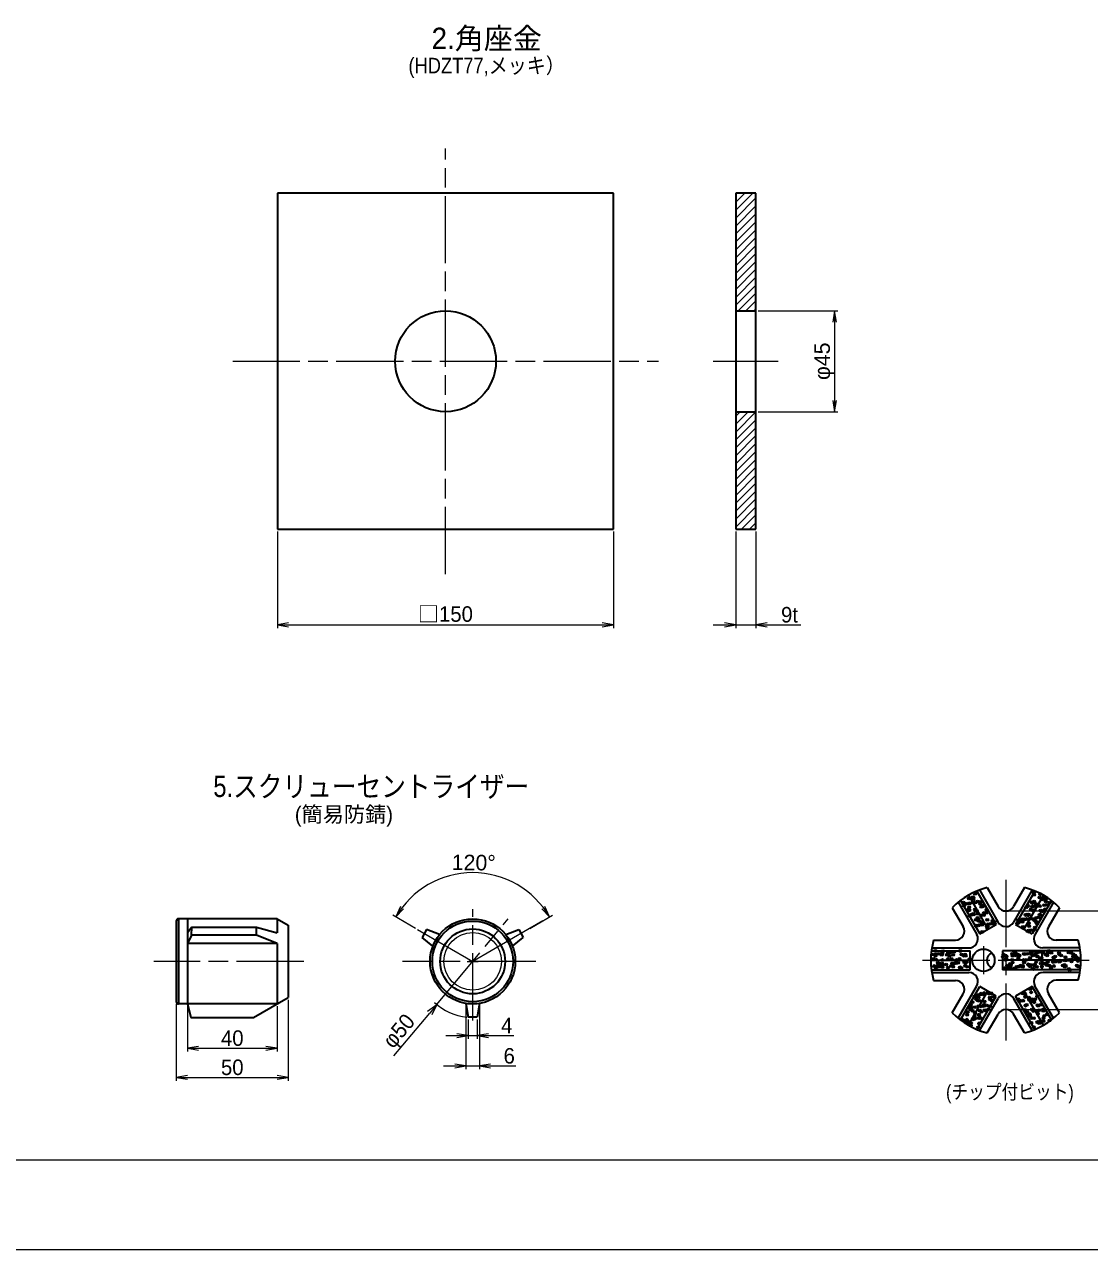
# Model space of a CAD drawing. Units: millimetres at full size, sheet at 1:2.5. Extents: x 2190 to 3870, y 1100 to 2303.
# Drawn here: x 2691 to 3166, y 1115 to 1661 of the extents above; entities that cross this region are included whole.
import ezdxf
from ezdxf.enums import TextEntityAlignment as Align

# ---------------------------------------------------------------- set-up
doc = ezdxf.new("R2010")
doc.units = ezdxf.units.MM
doc.header["$LTSCALE"] = 2.5
doc.header["$PDMODE"] = 32
doc.header["$PDSIZE"] = 1.25
doc.linetypes.add('CHAIN', pattern=[18.5, 12, -1.5, 3.5, -1.5])
for name, color, linetype, lineweight in [('1 外形線', 7, 'Continuous', 35), ('2 細い実線', 3, 'Continuous', 20), ('4 中心線', 1, 'CHAIN', 15), ('6 寸法線', 4, 'Continuous', 13), ('7 枠・タイトル', 7, 'Continuous', 13), ('DEFPOINTS_2', 7, 'Continuous', 13)]:
    doc.layers.add(name, color=color, linetype=linetype, lineweight=lineweight)
doc.layers.add('9文字', color=7, linetype='Continuous')
doc.styles.add('ＭＳ Ｐゴシック', font='')
doc.styles.get('ＭＳ Ｐゴシック').set_extended_font_data('MS PGothic')
pattern_1 = [(45, (2430.358, 601.231), (-1.76777, 1.76777), [])]

# ---------------------------------------------------------------- blocks, each defined once
blk = doc.blocks.new('open_arrow')
at = {"color": 0, "linetype": 'Continuous', "lineweight": -2}
blk.add_lwpolyline([(7.5, 1.25), (0, 0), (7.5, -1.25)], dxfattribs=at)

msp = doc.modelspace()

# ---------------------------------------------------------------- hatches: boundary and pattern name
at = {"layer": '2 細い実線'}
h = msp.add_hatch(dxfattribs=at)
h.set_pattern_fill('USER', color=256, style=0, pattern_type=2)
h.set_pattern_definition(pattern_1)
h.paths.add_polyline_path([(3017.156, 1586.132), (3008.156, 1586.132), (3008.156, 1533.632), (3017.156, 1533.632)])
h = msp.add_hatch(dxfattribs=at)
h.set_pattern_fill('USER', color=256, style=0, pattern_type=2)
h.set_pattern_definition(pattern_1)
h.paths.add_polyline_path([(3017.156, 1488.632), (3008.156, 1488.632), (3008.156, 1436.132), (3017.156, 1436.132)])

# ---------------------------------------------------------------- linework, layer by layer
at = {"layer": '1 外形線'}
for p, q in [((2803.636, 1586.132), (2803.636, 1436.132)), ((2953.636, 1586.132), (2803.636, 1586.132)), ((2953.636, 1436.132), (2953.636, 1586.132)), ((3017.156, 1586.132), (3008.156, 1586.132)), ((3008.156, 1586.132), (3008.156, 1436.132)), ((3017.156, 1436.132), (3017.156, 1586.132)), ((3008.156, 1533.632), (3017.156, 1533.632)), ((3008.156, 1488.632), (3017.156, 1488.632)), ((2803.636, 1436.132), (2953.636, 1436.132)), ((3008.156, 1436.132), (3017.156, 1436.132)), ((3115.794, 1274.665), (3124.408, 1259.743)), ((3116.968, 1275.13), (3125.171, 1260.922)), ((3120.388, 1276.207), (3125.264, 1267.762)), ((3137.068, 1276.207), (3132.192, 1267.762)), ((3140.487, 1275.13), (3132.193, 1260.764)), ((3141.662, 1274.665), (3133.047, 1259.743)), ((3107.442, 1269.63), (3115.736, 1255.264)), ((3108.432, 1270.415), (3117.047, 1255.493)), ((3111.978, 1272.774), (3120.728, 1257.618)), ((3145.478, 1272.774), (3136.728, 1257.618)), ((3149.023, 1270.415), (3140.408, 1255.493)), ((3150.014, 1269.63), (3141.811, 1255.422)), ((3104.799, 1267.207), (3109.675, 1258.762)), ((3152.656, 1267.207), (3147.733, 1258.681)), ((2758.441, 1261.265), (2758.441, 1225.265)), ((2803.441, 1262.265), (2759.441, 1262.265)), ((2759.441, 1262.265), (2759.441, 1224.265)), ((2763.441, 1262.265), (2763.441, 1224.265)), ((2765.441, 1258.466), (2763.441, 1255.963)), ((2765.208, 1254.933), (2765.441, 1258.466)), ((2765.441, 1258.466), (2794.252, 1258.466)), ((2794.252, 1254.933), (2794.252, 1258.466)), ((2794.252, 1258.466), (2803.441, 1255.983)), ((2803.441, 1262.265), (2803.441, 1255.983)), ((2803.441, 1262.265), (2808.441, 1259.379)), ((2808.441, 1259.379), (2808.441, 1227.152)), ((3117.047, 1255.493), (3124.408, 1259.743)), ((3133.047, 1259.743), (3140.408, 1255.493)), ((2765.208, 1254.933), (2763.441, 1251.178)), ((2794.252, 1254.933), (2765.208, 1254.933)), ((2803.441, 1251.178), (2794.252, 1254.933)), ((2870.169, 1257.457), (2868.169, 1253.993)), ((2873.002, 1250.048), (2868.169, 1253.993)), ((2876.002, 1255.244), (2870.169, 1257.457)), ((2905.498, 1255.244), (2911.331, 1257.457)), ((2908.498, 1250.048), (2913.331, 1253.993)), ((2911.331, 1257.457), (2913.331, 1253.993)), ((3096.459, 1252.762), (3106.211, 1252.762)), ((3161.019, 1252.681), (3151.197, 1252.681)), ((2803.441, 1251.178), (2763.441, 1251.178)), ((2803.441, 1251.178), (2803.441, 1224.265)), ((3095.498, 1248.012), (3112.728, 1248.012)), ((3095.682, 1249.262), (3112.088, 1249.262)), ((3112.728, 1239.512), (3112.728, 1248.012)), ((3127.228, 1248.012), (3127.228, 1239.512)), ((3161.957, 1248.012), (3127.228, 1248.012)), ((3144.728, 1248.012), (3144.728, 1239.512)), ((3161.773, 1249.262), (3145.185, 1249.262)), ((3095.228, 1243.762), (3112.728, 1243.762)), ((3144.728, 1243.762), (3127.228, 1243.762)), ((3162.228, 1243.762), (3144.728, 1243.762)), ((3095.498, 1239.512), (3112.728, 1239.512)), ((3095.682, 1238.262), (3112.271, 1238.262)), ((3161.957, 1239.512), (3127.228, 1239.512)), ((3161.773, 1238.262), (3145.367, 1238.262)), ((3096.459, 1234.762), (3106.211, 1234.762)), ((3107.442, 1217.894), (3115.645, 1232.102)), ((3108.432, 1217.11), (3117.047, 1232.031)), ((3124.408, 1227.781), (3117.047, 1232.031)), ((3140.408, 1232.031), (3133.047, 1227.781)), ((3149.023, 1217.11), (3140.408, 1232.031)), ((3150.014, 1217.894), (3141.719, 1232.26)), ((3161.019, 1234.844), (3151.197, 1234.844)), ((2792.96, 1218.214), (2808.441, 1227.152)), ((3104.799, 1220.317), (3109.675, 1228.762)), ((3111.978, 1214.75), (3120.728, 1229.906)), ((3115.794, 1212.86), (3124.408, 1227.781)), ((3116.968, 1212.394), (3125.262, 1226.76)), ((3140.487, 1212.394), (3132.284, 1226.602)), ((3141.662, 1212.86), (3133.047, 1227.781)), ((3145.478, 1214.75), (3136.728, 1229.906)), ((3152.656, 1220.317), (3147.733, 1228.844)), ((2803.441, 1224.265), (2759.441, 1224.265)), ((2763.441, 1224.265), (2764.941, 1218.214)), ((2887.75, 1224.504), (2888.75, 1218.345)), ((2893.75, 1224.504), (2892.75, 1218.345)), ((3120.388, 1211.317), (3125.264, 1219.762)), ((3137.068, 1211.317), (3132.192, 1219.762)), ((2764.941, 1218.214), (2792.96, 1218.214)), ((2892.75, 1218.345), (2888.75, 1218.345))]:
    msp.add_line(p, q, dxfattribs=at)
for centre, radius in [((2878.636, 1511.132), 22.5), ((2890.75, 1243.265), 19), ((2890.75, 1243.265), 18), ((2890.75, 1243.265), 14.5), ((3118.728, 1243.762), 5)]:
    msp.add_circle(centre, radius, dxfattribs=at)
for centre, radius, start, end in [((3128.728, 1243.762), 33.5, 104.41559, 135.58429), ((3128.728, 1243.762), 33.5, 44.41571, 75.58441), ((3128.728, 1269.762), 4, 210, 330), ((2759.441, 1261.265), 1, 90, 180), ((3106.211, 1256.762), 4, 270, 30), ((3128.725, 1262.766), 4.004, 207.41659, 330), ((3151.197, 1256.681), 4, 150, 270), ((3128.728, 1243.762), 33.5, 164.41554, 195.58423), ((3112.269, 1253.262), 4.004, 267.41659, 30), ((3145.185, 1253.266), 4.004, 147.41659, 270), ((3128.728, 1243.762), 33.5, 344.56055, 15.43968), ((3123.728, 1243.762), 3.447, 110.16589, 249.83411), ((3112.271, 1234.258), 4.004, 327.41659, 90), ((3145.187, 1234.262), 4.004, 87.41659, 210), ((3106.211, 1230.762), 4, 330, 90), ((3151.197, 1230.844), 4, 90, 210), ((2759.441, 1225.265), 1, 180, 270), ((3128.73, 1224.758), 4.004, 27.41659, 150), ((3128.728, 1243.762), 33.5, 224.41559, 255.58429), ((3128.728, 1217.762), 4, 30, 150), ((3128.728, 1243.762), 33.5, 284.41571, 315.58441)]:
    msp.add_arc(centre, radius, start, end, dxfattribs=at)
at = {"layer": '2 細い実線'}
msp.add_circle((2890.75, 1243.265), 12.85, dxfattribs=at)
for p in [(3114.954, 1273.407), (3115.615, 1273.955), (3141.225, 1273.814), (3109.844, 1269.486), (3110.039, 1268.233), (3111.002, 1268.936), (3111.739, 1269.063), (3112.256, 1271.337), (3112.78, 1269.2), (3113.351, 1271.419), (3113.943, 1271.921), (3114.194, 1270.881), (3114.312, 1271.583), (3114.406, 1269.414), (3115.08, 1269.553), (3116.052, 1269.989), (3117.122, 1269.771), (3117.231, 1268.947), (3118.042, 1268.165), (3118.163, 1269.908), (3138.772, 1267.982), (3140.178, 1269.674), (3140.547, 1269.337), (3141.323, 1272.957), (3141.351, 1269.96), (3142.144, 1268.992), (3143.167, 1268.022), (3143.763, 1271.811), (3143.889, 1267.957), (3144.04, 1273.315), (3144.2, 1273.254), (3144.493, 1271.475), (3145.336, 1270.938), (3145.884, 1268.38), (3146.191, 1271.43), (3146.559, 1271.092), (3146.586, 1270.027), (3146.925, 1268.517), (3148.299, 1269.498), (3112.03, 1266.409), (3112.382, 1267.483), (3112.399, 1266.071), (3112.508, 1263.63), (3112.618, 1263.927), (3113.583, 1264.127), (3114.139, 1264.477), (3114.624, 1264.264), (3114.966, 1266.41), (3115.206, 1265.7), (3115.81, 1265.873), (3116.129, 1262.653), (3116.249, 1264.478), (3117.784, 1267.678), (3117.91, 1263.824), (3118.411, 1267.827), (3118.846, 1263.939), (3118.966, 1264.836), (3120.007, 1264.973), (3120.151, 1266.232), (3120.322, 1265.675), (3137.531, 1263.973), (3137.784, 1267.313), (3138.265, 1264.163), (3138.634, 1263.825), (3138.898, 1264.128), (3139.879, 1266.456), (3140.5, 1267.671), (3140.723, 1265.918), (3141.477, 1266.107), (3141.541, 1267.808), (3142.287, 1267.742), (3142.344, 1262.735), (3143.385, 1262.872), (3143.759, 1263.984), (3144.014, 1264.104), (3144.278, 1265.918), (3144.646, 1265.58), (3146.108, 1266.467), (3115.332, 1261.846), (3115.427, 1259.192), (3116.468, 1259.329), (3116.498, 1262.315), (3116.582, 1261.402), (3117.425, 1260.865), (3118.036, 1259.971), (3118.093, 1259.543), (3118.238, 1260.721), (3120.229, 1258.897), (3120.448, 1261.821), (3120.461, 1258.931), (3120.574, 1257.968), (3120.597, 1258.559), (3120.81, 1259.9), (3121.851, 1260.037), (3122.81, 1261.413), (3123.271, 1260.038), (3123.477, 1260.251), (3123.653, 1260.876), (3133.789, 1260.208), (3134.244, 1261.669), (3134.362, 1260.475), (3135.266, 1261.436), (3136.11, 1260.899), (3136.201, 1262.058), (3136.327, 1258.205), (3136.352, 1258.651), (3136.721, 1258.313), (3136.961, 1262.027), (3138.002, 1262.164), (3138.805, 1257.091), (3139.024, 1260.274), (3139.146, 1258.964), (3139.628, 1262.378), (3139.846, 1257.228), (3140.374, 1262.231), (3141.472, 1257.442), (3141.495, 1261.447), (3141.603, 1262.253), (3141.729, 1258.399), (3142.338, 1260.91), (3142.365, 1260.406), (3142.733, 1260.069), (3118.197, 1256.394), (3138.461, 1256.719), (3139.15, 1256.421), (3096.514, 1246.332), (3097.259, 1247.978), (3097.58, 1246.485), (3098.621, 1246.622), (3100.082, 1246.195), (3100.247, 1246.837), (3100.648, 1247.781), (3102.388, 1246.187), (3102.743, 1246.344), (3102.964, 1247.194), (3104.005, 1247.331), (3105.199, 1246.17), (3105.631, 1247.545), (3108.347, 1247.903), (3108.4, 1247.942), (3108.971, 1246.355), (3110.39, 1246.118), (3110.6, 1246.365), (3127.656, 1246.389), (3131.589, 1246.668), (3132.526, 1247.628), (3132.895, 1247.29), (3133.884, 1246.4), (3134.393, 1246.154), (3136.705, 1246.644), (3137.109, 1246.511), (3138.15, 1246.648), (3139.776, 1246.862), (3140.112, 1246.411), (3140.647, 1247.451), (3142.107, 1246.838), (3142.493, 1247.22), (3143.534, 1247.357), (3145.16, 1247.571), (3146.341, 1246.423), (3147.342, 1246.905), (3147.876, 1247.929), (3148.65, 1247.382), (3149.019, 1247.045), (3152.458, 1246.881), (3152.569, 1246.434), (3156.771, 1247.205), (3157.86, 1247.075), (3158.797, 1246.445), (3096.375, 1244.431), (3096.708, 1241.192), (3097.358, 1245.795), (3097.385, 1244.125), (3098.13, 1241.324), (3098.366, 1242.607), (3098.735, 1242.27), (3098.973, 1240.787), (3099.424, 1241.55), (3100.208, 1242.341), (3100.394, 1243.861), (3100.465, 1241.687), (3100.475, 1240.675), (3102.091, 1241.901), (3102.787, 1244.319), (3103.586, 1245.806), (3104.358, 1241.335), (3104.378, 1244.363), (3104.747, 1244.025), (3104.808, 1242.259), (3105.201, 1240.798), (3105.325, 1242.316), (3105.849, 1242.396), (3106.487, 1242.431), (3106.622, 1243.872), (3107.475, 1242.61), (3108.022, 1244.386), (3108.477, 1240.606), (3109.814, 1245.818), (3110.191, 1242.967), (3110.586, 1241.347), (3110.726, 1242.511), (3110.759, 1245.78), (3111.232, 1243.104), (3111.429, 1240.809), (3112.499, 1244.186), (3127.383, 1245.231), (3128.499, 1245.852), (3128.623, 1243.94), (3128.891, 1244.598), (3129.009, 1245.445), (3129.017, 1240.745), (3129.271, 1241.381), (3130.114, 1240.843), (3130.613, 1242.116), (3130.982, 1241.778), (3131.535, 1243.917), (3131.715, 1242.815), (3131.726, 1245.802), (3132.767, 1245.939), (3133.57, 1240.867), (3134.293, 1244.793), (3134.419, 1240.939), (3134.611, 1241.004), (3134.635, 1245.696), (3134.727, 1245.863), (3135.499, 1241.392), (3136.237, 1241.218), (3136.343, 1240.855), (3136.626, 1243.872), (3136.831, 1242.79), (3136.994, 1243.534), (3137.764, 1243.929), (3138.734, 1241.939), (3138.953, 1241.576), (3139.528, 1244.86), (3139.654, 1241.006), (3139.994, 1241.713), (3140.956, 1245.874), (3141.62, 1241.927), (3141.727, 1241.403), (3142.233, 1242.985), (3142.571, 1240.866), (3142.638, 1245.627), (3143.007, 1245.289), (3143.992, 1243.94), (3144.337, 1242.284), (3144.644, 1244.835), (3144.747, 1243.695), (3144.77, 1240.982), (3145.378, 1242.421), (3146.737, 1241.871), (3147.004, 1242.636), (3147.106, 1241.533), (3147.184, 1245.885), (3147.468, 1243.051), (3147.956, 1241.415), (3148.799, 1240.877), (3149.72, 1242.993), (3150.046, 1245.03), (3150.172, 1241.176), (3150.22, 1243.951), (3150.759, 1245.45), (3150.761, 1243.13), (3152.387, 1243.344), (3152.584, 1243.027), (3152.749, 1243.626), (3153.118, 1243.288), (3153.412, 1245.897), (3154.184, 1241.426), (3154.858, 1241.694), (3155.027, 1240.889), (3155.104, 1243.702), (3155.281, 1245.097), (3155.407, 1241.243), (3156.145, 1243.839), (3156.448, 1243.963), (3157.771, 1244.053), (3157.986, 1243.222), (3158.762, 1245.381), (3159.13, 1245.044), (3159.64, 1245.908), (3160.398, 1245.072), (3160.412, 1241.437), (3160.487, 1244.411), (3160.524, 1241.219), (3160.87, 1243.449), (3161.256, 1240.9), (3161.528, 1244.548), (3097.511, 1240.271), (3102.913, 1240.466), (3108.148, 1240.532), (3108.846, 1240.269), (3128.186, 1240.158), (3129.227, 1240.295), (3130.853, 1240.509), (3132.722, 1240.184), (3140.725, 1240.115), (3141.094, 1239.778), (3148.846, 1239.938), (3156.849, 1239.87), (3157.217, 1239.532), (3139.573, 1230.838), (3139.925, 1231.347), (3113.768, 1225.093), (3114.763, 1227.582), (3115.132, 1227.244), (3115.432, 1226.322), (3115.723, 1228.161), (3116.275, 1225.785), (3116.465, 1227.163), (3116.764, 1228.298), (3116.872, 1225.65), (3117.696, 1228.859), (3118.39, 1228.512), (3119.044, 1229.142), (3119.17, 1225.288), (3120.775, 1229.338), (3121.107, 1228.87), (3121.144, 1229), (3121.582, 1227.139), (3121.66, 1226.333), (3122.148, 1229.007), (3122.504, 1225.796), (3122.884, 1227.405), (3134.117, 1226.356), (3134.759, 1225.489), (3134.923, 1225.525), (3134.96, 1225.819), (3136.381, 1228.893), (3136.385, 1225.703), (3136.899, 1229.092), (3137.268, 1228.754), (3137.335, 1227.375), (3139.008, 1227.16), (3139.102, 1226.06), (3140.032, 1229.445), (3140.143, 1226.197), (3140.158, 1225.592), (3140.345, 1226.367), (3140.998, 1225.336), (3141.188, 1225.83), (3141.367, 1224.998), (3141.769, 1226.411), (3142.737, 1227.57), (3111.482, 1219.389), (3111.662, 1220.765), (3112.184, 1222.517), (3112.85, 1222.071), (3113.083, 1223.839), (3113.219, 1221.733), (3113.225, 1222.654), (3113.894, 1221.24), (3114.698, 1218.831), (3114.851, 1222.868), (3114.959, 1220.138), (3116.591, 1223.309), (3116.717, 1219.456), (3117.047, 1221.314), (3117.567, 1223.225), (3117.89, 1220.777), (3118.608, 1223.362), (3118.862, 1223.826), (3119.231, 1223.488), (3119.296, 1221.434), (3119.311, 1223.85), (3120.234, 1223.576), (3120.971, 1221.894), (3121.708, 1223.285), (3137.095, 1221.648), (3137.461, 1223.522), (3137.996, 1223.884), (3138.229, 1220.767), (3139.085, 1219.824), (3139.454, 1219.486), (3139.612, 1218.876), (3140.284, 1221.738), (3140.946, 1221.125), (3141.96, 1221.359), (3141.987, 1221.262), (3142.804, 1220.822), (3142.863, 1223.716), (3142.989, 1219.863), (3143.107, 1223.404), (3143.613, 1221.476), (3144.225, 1223.896), (3145.098, 1221.579), (3145.4, 1221.713), (3145.466, 1221.242), (3145.84, 1218.888), (3147.206, 1219.647), (3108.904, 1217.411), (3109.685, 1217.009), (3110.937, 1216.559), (3111.306, 1216.221), (3111.311, 1217.223), (3111.608, 1215.535), (3112.434, 1216.294), (3113.046, 1214.627), (3113.277, 1215.757), (3114.02, 1217.386), (3114.028, 1217.581), (3115.069, 1217.718), (3116.314, 1213.823), (3116.695, 1217.932), (3116.843, 1215.602), (3116.949, 1218.314), (3117.318, 1217.977), (3140.073, 1215.832), (3140.41, 1217.884), (3141.194, 1217.892), (3141.227, 1213.868), (3142.79, 1216.189), (3143.115, 1216.009), (3143.185, 1216.068), (3143.553, 1215.73), (3143.575, 1216.351), (3143.831, 1216.326), (3144.419, 1215.814), (3145.457, 1216.54), (3145.526, 1217.86), (3148.173, 1216.898)]:
    msp.add_point(p, dxfattribs=at)
at = {"layer": '4 中心線'}
for p, q in [((2878.636, 1416.132), (2878.636, 1606.132)), ((2783.636, 1511.132), (2973.636, 1511.132)), ((2998.156, 1511.132), (3027.156, 1511.132)), ((3128.728, 1279.647), (3128.728, 1207.877)), ((2890.75, 1216.922), (2890.75, 1266.541)), ((2874.715, 1224.086), (2906.632, 1262.262)), ((2866.169, 1257.457), (2890.75, 1243.265)), ((2915.331, 1257.457), (2890.75, 1243.265)), ((3118.728, 1250.021), (3118.728, 1237.503)), ((2815.383, 1243.265), (2748.509, 1243.265)), ((2918.898, 1243.265), (2859.482, 1243.265)), ((3091.573, 1243.762), (3165.882, 1243.762))]:
    msp.add_line(p, q, dxfattribs=at)
at = {"layer": '6 寸法線'}
for p, q in [((3018.156, 1533.632), (3053.788, 1533.632)), ((3052.288, 1533.632), (3052.288, 1488.632)), ((3018.156, 1488.632), (3053.788, 1488.632)), ((2803.565, 1435.132), (2803.565, 1391.999)), ((2953.565, 1435.132), (2953.565, 1391.999)), ((3008.156, 1435.132), (3008.156, 1391.999)), ((3017.156, 1435.132), (3017.156, 1391.999)), ((2803.565, 1393.499), (2953.565, 1393.499)), ((2998.156, 1393.499), (3037.151, 1393.499)), ((2865.303, 1257.957), (2855.133, 1263.829)), ((2916.197, 1257.957), (2926.367, 1263.829)), ((3129.728, 1265.762), (3183.789, 1265.762)), ((2922.052, 1261.337), (2915.331, 1257.457)), ((2888.25, 1243.265), (2893.25, 1243.265)), ((2890.66, 1243.265), (2890.84, 1243.265)), ((2890.75, 1240.765), (2890.75, 1245.765)), ((2890.75, 1243.175), (2890.75, 1243.355)), ((2808.441, 1226.152), (2808.441, 1190)), ((2758.441, 1224.265), (2758.441, 1190)), ((2763.441, 1223.265), (2763.441, 1203.006)), ((2803.441, 1223.265), (2803.441, 1203.006)), ((2855.601, 1201.043), (2871.556, 1220.209)), ((2870.527, 1221.066), (2874.755, 1224.052)), ((2874.755, 1224.052), (2871.556, 1220.209)), ((2874.755, 1224.052), (2872.586, 1219.352)), ((2887.75, 1223.504), (2887.75, 1195.106)), ((2893.75, 1223.504), (2893.75, 1195.106)), ((3129.728, 1221.762), (3183.789, 1221.762)), ((2888.75, 1217.345), (2888.75, 1208.626)), ((2892.75, 1217.345), (2892.75, 1208.626)), ((2878.75, 1210.126), (2909.165, 1210.126)), ((2763.441, 1204.506), (2803.441, 1204.506)), ((2877.75, 1196.606), (2910.05, 1196.606)), ((2758.441, 1191.5), (2808.441, 1191.5))]:
    msp.add_line(p, q, dxfattribs=at)
for radius, start, end in [(39.627, 30, 150), (25, 227.23738, 263.97904)]:
    msp.add_arc((2890.75, 1243.265), radius, start, end, dxfattribs=at)
at = {"layer": '7 枠・タイトル'}
msp.add_line((2230.036, 1154.661), (3830.036, 1154.661), dxfattribs=at)
at = {"layer": 'DEFPOINTS_2'}
msp.add_line((2190.036, 1114.661), (3870.036, 1114.661), dxfattribs=at)

# ---------------------------------------------------------------- block references
at = {"layer": '6 寸法線', "xscale": 0.667, "yscale": 0.667}
for p, rotation in [((3052.288, 1533.632), 270), ((3052.288, 1488.632), 90), ((2953.565, 1393.499), 180), ((3008.156, 1393.499), 180), ((2856.432, 1263.079), 56.4), ((2925.068, 1263.079), 123.6), ((2888.75, 1210.126), 180), ((2803.441, 1204.506), 180), ((2808.441, 1191.5), 180), ((2887.75, 1196.606), 180)]:
    msp.add_blockref('open_arrow', p, dxfattribs=dict(at, rotation=rotation))
for p in [(2803.565, 1393.499), (3017.156, 1393.499), (2892.75, 1210.126), (2763.441, 1204.506), (2758.441, 1191.5), (2893.75, 1196.606)]:
    msp.add_blockref('open_arrow', p, dxfattribs=at)

# ---------------------------------------------------------------- texts
at = {"layer": '6 寸法線', "style": 'ＭＳ Ｐゴシック', "width": 1.05}
for s, rotation, p in [('φ45', 90, (3046.734, 1511.132)), ('120°', 359.357, (2891.245, 1287.389))]:
    msp.add_text(s, height=6.928, rotation=rotation, dxfattribs=at).set_placement(p, align=Align.MIDDLE_CENTER)
at = {"layer": '6 寸法線', "style": 'ＭＳ Ｐゴシック'}
for s, p in [('□150', (2878.565, 1398.297)), ('9t', (3032.153, 1397.999)), ('4', (2905.957, 1214.626)), ('40', (2783.441, 1209.006)), ('6', (2907.061, 1201.106)), ('50', (2783.441, 1196))]:
    msp.add_text(s, height=6.928, dxfattribs=at).set_placement(p, align=Align.MIDDLE_CENTER)
msp.add_text('φ50', height=6.928, rotation=50.224, dxfattribs=at).set_placement((2857.711, 1212.258), align=Align.MIDDLE_CENTER)
at = {"layer": '7 枠・タイトル', "style": 'ＭＳ Ｐゴシック'}
msp.add_text('2.角座金', height=9.501, dxfattribs=at).set_placement((2921.645, 1655.273), align=Align.MIDDLE_RIGHT)
at = {"layer": '7 枠・タイトル', "style": 'ＭＳ Ｐゴシック', "width": 0.9}
msp.add_text('(HDZT77,メッキ）', height=6.928, dxfattribs=at).set_placement((2862.081, 1637.578), align=Align.BOTTOM_LEFT)
at = {"layer": '9文字', "style": 'ＭＳ Ｐゴシック', "width": 0.85}
msp.add_text('5.スクリューセントライザー', height=9.501, dxfattribs=at).set_placement((2915.998, 1321.384), align=Align.MIDDLE_RIGHT)
at = {"layer": '9文字', "style": 'ＭＳ Ｐゴシック'}
msp.add_text('(簡易防錆)', height=6.928, dxfattribs=at).set_placement((2811.36, 1303.39), align=Align.BOTTOM_LEFT)
at = {"layer": '9文字', "style": 'ＭＳ Ｐゴシック', "width": 0.85}
msp.add_text('(チップ付ビット)', height=6.433, dxfattribs=at).set_placement((3130.528, 1185.044), align=Align.MIDDLE_CENTER)

doc.saveas('drawing.dxf')
